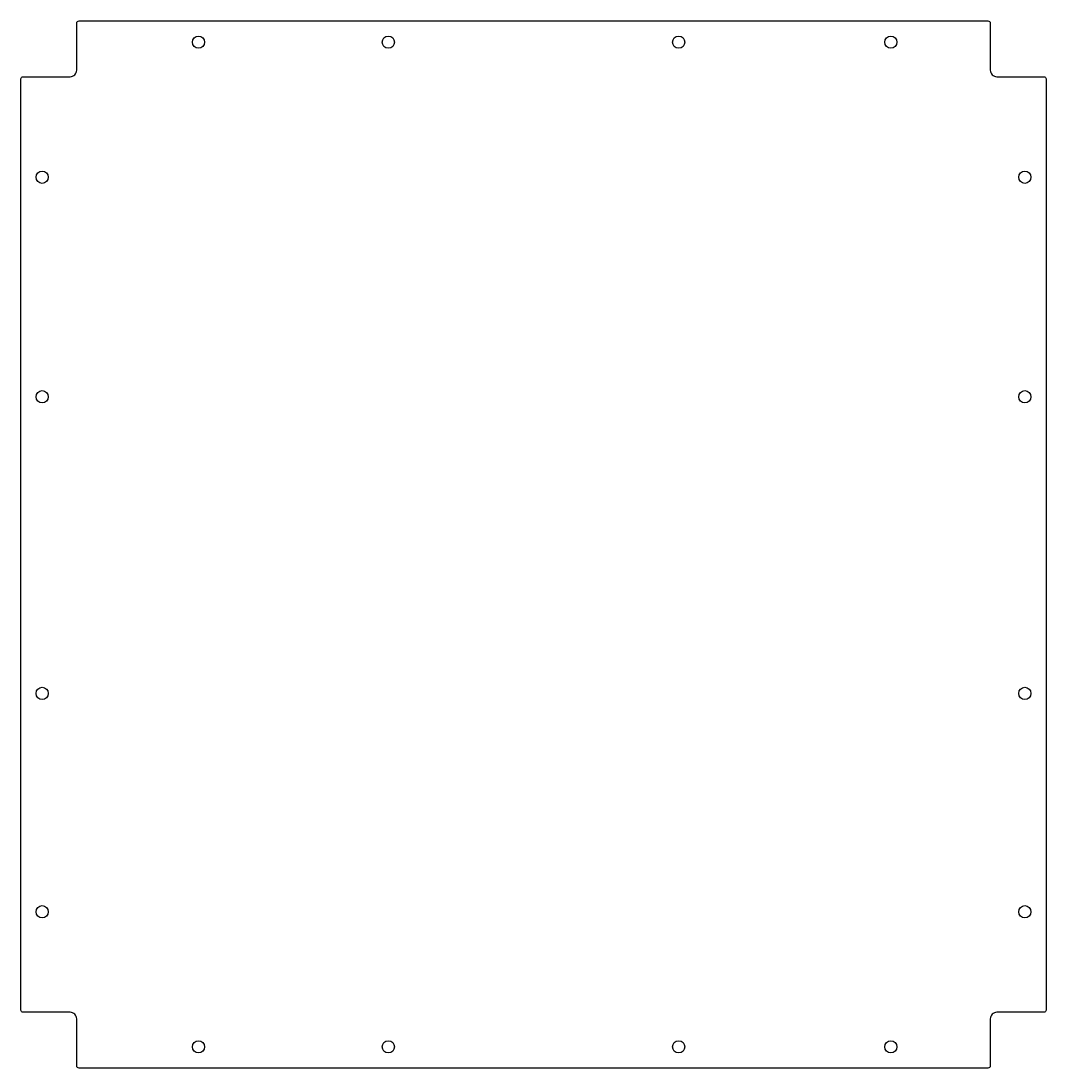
# Model space of a CAD drawing. Header units: millimetres. Extents: x -164 to 295, y -9 to 460.
import ezdxf

# ---------------------------------------------------------------- set-up
doc = ezdxf.new("R2010")
doc.units = ezdxf.units.MM
doc.layers.get('0').update_dxf_attribs({"linetype": 'CONTINUOUS'})

msp = doc.modelspace()

# ---------------------------------------------------------------- linework, layer by layer
msp.add_lwpolyline([(-138.5, -9.5, -0.414214), (-139.5, -8.5), (-139.5, 12.5, 0.414214), (-142.5, 15.5), (-163.5, 15.5, -0.414214), (-164.5, 16.5), (-164.5, 433.5, -0.414214), (-163.5, 434.5), (-142.5, 434.5, 0.414214), (-139.5, 437.5), (-139.5, 458.5, -0.414214), (-138.5, 459.5), (268.5, 459.5, -0.414214), (269.5, 458.5), (269.5, 437.5, 0.414214), (272.5, 434.5), (293.5, 434.5, -0.414214), (294.5, 433.5), (294.5, 16.5, -0.414214), (293.5, 15.5), (272.5, 15.5, 0.414214), (269.5, 12.5), (269.5, -8.5, -0.414214), (268.5, -9.5)], format="xyb", close=True)
for centre in [(-85, 450), (0, 450), (130, 450), (225, 450), (-155, 389.5), (285, 389.5), (-155, 291.17), (285, 291.17), (-155, 158.33), (285, 158.33), (-155, 60.5), (285, 60.5), (-85, 0), (0, 0), (130, 0), (225, 0)]:
    msp.add_circle(centre, 2.75)

doc.saveas('drawing.dxf')
